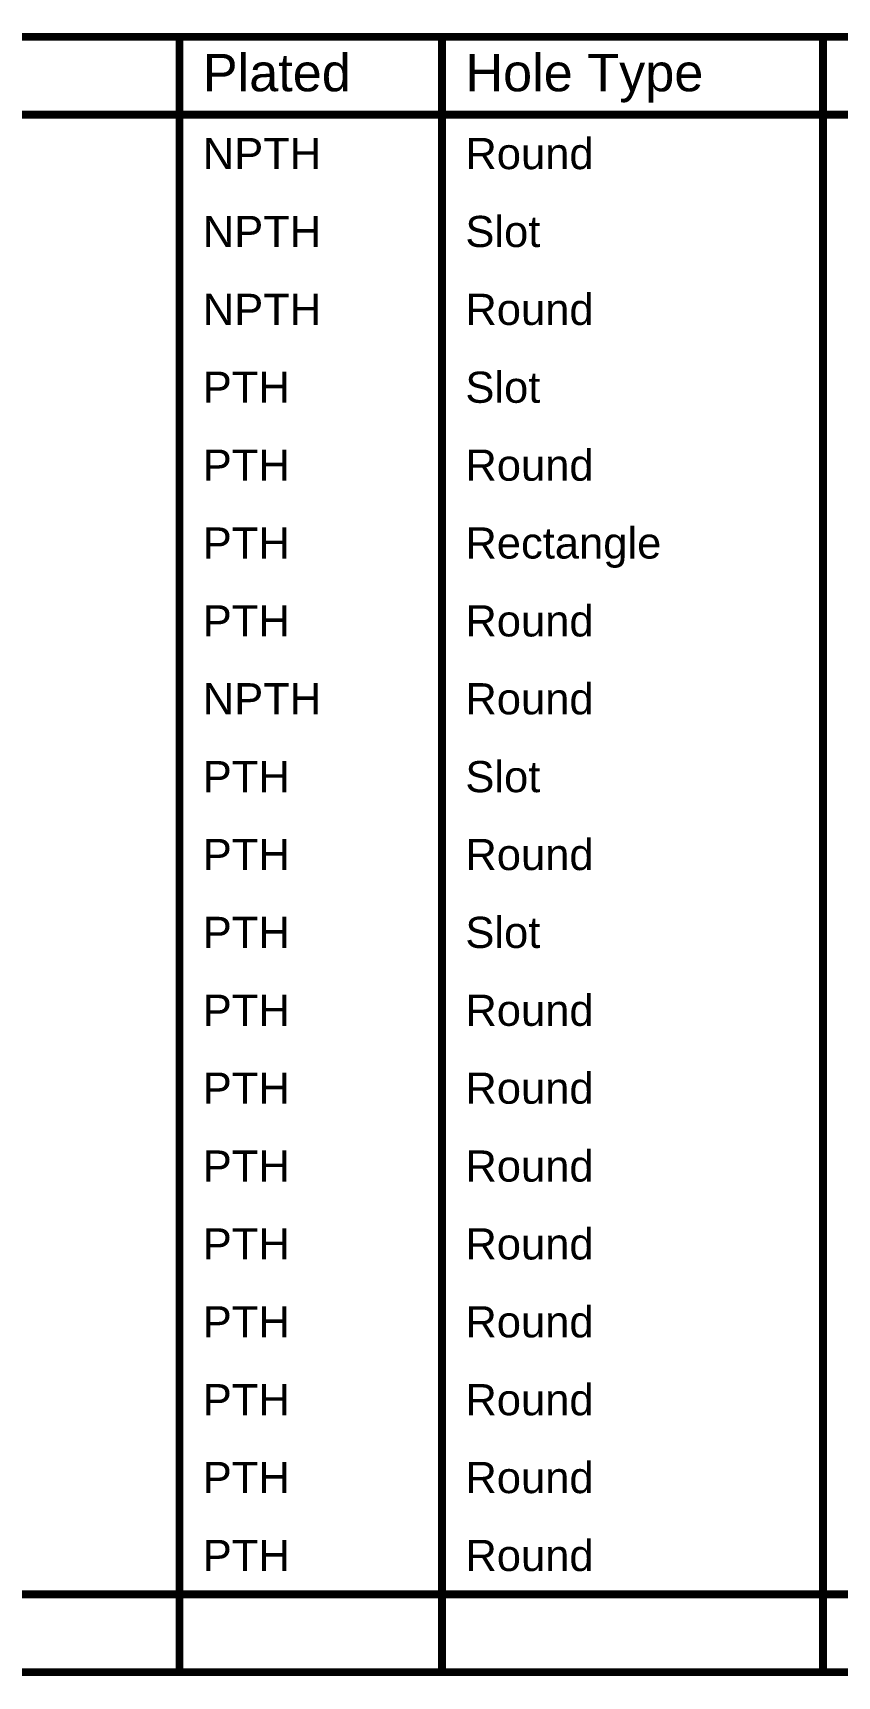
# Model space of a CAD drawing. Header units: inches. Extents: x 0 to 198, y 0 to 199.
# Drawn here: x 2.054 to 3.603, y 5.817 to 8.982 of the extents above; entities that cross this region are included whole.
import ezdxf

# ---------------------------------------------------------------- set-up
doc = ezdxf.new("R2010")
doc.units = ezdxf.units.IN
doc.header["$MEASUREMENT"] = 0
doc.layers.add('Drill Drawing', color=1, linetype='Continuous')
doc.styles.add('Arial', font='', dxfattribs={"height": 0.2})
doc.styles.get('Arial').set_extended_font_data('Arial')

msp = doc.modelspace()

# ---------------------------------------------------------------- linework, layer by layer
at = {"layer": 'Drill Drawing'}
for points in [[(0.0354, 8.975, 0.015, 0.015, 0), (12.2359, 8.975, 0.015, 0.015, 0)], [(2.3358, 5.825, 0.015, 0.015, 0), (2.3358, 8.975, 0.015, 0.015, 0)], [(2.8416, 5.825, 0.015, 0.015, 0), (2.8416, 8.975, 0.015, 0.015, 0)], [(3.5754, 5.825, 0.015, 0.015, 0), (3.5754, 8.975, 0.015, 0.015, 0)], [(0.0354, 8.825, 0.015, 0.015, 0), (12.2359, 8.825, 0.015, 0.015, 0)], [(0.0354, 5.975, 0.015, 0.015, 0), (12.2359, 5.975, 0.015, 0.015, 0)], [(0.0354, 5.825, 0.015, 0.015, 0), (12.2359, 5.825, 0.015, 0.015, 0)]]:
    msp.add_lwpolyline(points, format="xyseb", dxfattribs=at)
for points in [[(2.332, 8.975, 0.0075, 0.0075, 1), (2.3395, 8.975, 0.0075, 0.0075, 1)], [(2.8379, 8.975, 0.0075, 0.0075, 1), (2.8454, 8.975, 0.0075, 0.0075, 1)], [(3.5717, 8.975, 0.0075, 0.0075, 1), (3.5792, 8.975, 0.0075, 0.0075, 1)], [(2.332, 5.825, 0.0075, 0.0075, 1), (2.3395, 5.825, 0.0075, 0.0075, 1)], [(2.8379, 5.825, 0.0075, 0.0075, 1), (2.8454, 5.825, 0.0075, 0.0075, 1)], [(3.5717, 5.825, 0.0075, 0.0075, 1), (3.5792, 5.825, 0.0075, 0.0075, 1)]]:
    msp.add_lwpolyline(points, format="xyseb", close=True, dxfattribs=at)

# ---------------------------------------------------------------- texts
at = {"layer": 'Drill Drawing', "style": 'Arial'}
for s, height, p in [('Plated', 0.072, (2.3808, 8.87)), ('Hole Type', 0.072, (2.8866, 8.87)), ('NPTH', 0.06, (2.3808, 8.72)), ('Round', 0.06, (2.8866, 8.72)), ('NPTH', 0.06, (2.3808, 8.57)), ('Slot', 0.06, (2.8866, 8.57)), ('Round', 0.06, (2.8866, 8.42)), ('NPTH', 0.06, (2.3808, 8.42)), ('PTH', 0.06, (2.3808, 8.27)), ('Slot', 0.06, (2.8866, 8.27)), ('PTH', 0.06, (2.3808, 8.12)), ('Round', 0.06, (2.8866, 8.12)), ('PTH', 0.06, (2.3808, 7.97)), ('Rectangle', 0.06, (2.8866, 7.97)), ('Round', 0.06, (2.8866, 7.82)), ('PTH', 0.06, (2.3808, 7.82)), ('NPTH', 0.06, (2.3808, 7.67)), ('Round', 0.06, (2.8866, 7.67)), ('PTH', 0.06, (2.3808, 7.52)), ('Slot', 0.06, (2.8866, 7.52)), ('PTH', 0.06, (2.3808, 7.37)), ('Round', 0.06, (2.8866, 7.37)), ('PTH', 0.06, (2.3808, 7.22)), ('Slot', 0.06, (2.8866, 7.22)), ('PTH', 0.06, (2.3808, 7.07)), ('Round', 0.06, (2.8866, 7.07)), ('PTH', 0.06, (2.3808, 6.92)), ('Round', 0.06, (2.8866, 6.92)), ('PTH', 0.06, (2.3808, 6.77)), ('Round', 0.06, (2.8866, 6.77)), ('PTH', 0.06, (2.3808, 6.62)), ('Round', 0.06, (2.8866, 6.62)), ('PTH', 0.06, (2.3808, 6.47)), ('Round', 0.06, (2.8866, 6.47)), ('PTH', 0.06, (2.3808, 6.32)), ('Round', 0.06, (2.8866, 6.32)), ('PTH', 0.06, (2.3808, 6.17)), ('Round', 0.06, (2.8866, 6.17)), ('PTH', 0.06, (2.3808, 6.02)), ('Round', 0.06, (2.8866, 6.02))]:
    msp.add_text(s, height=height, dxfattribs=at).set_placement(p)

doc.saveas('drawing.dxf')
